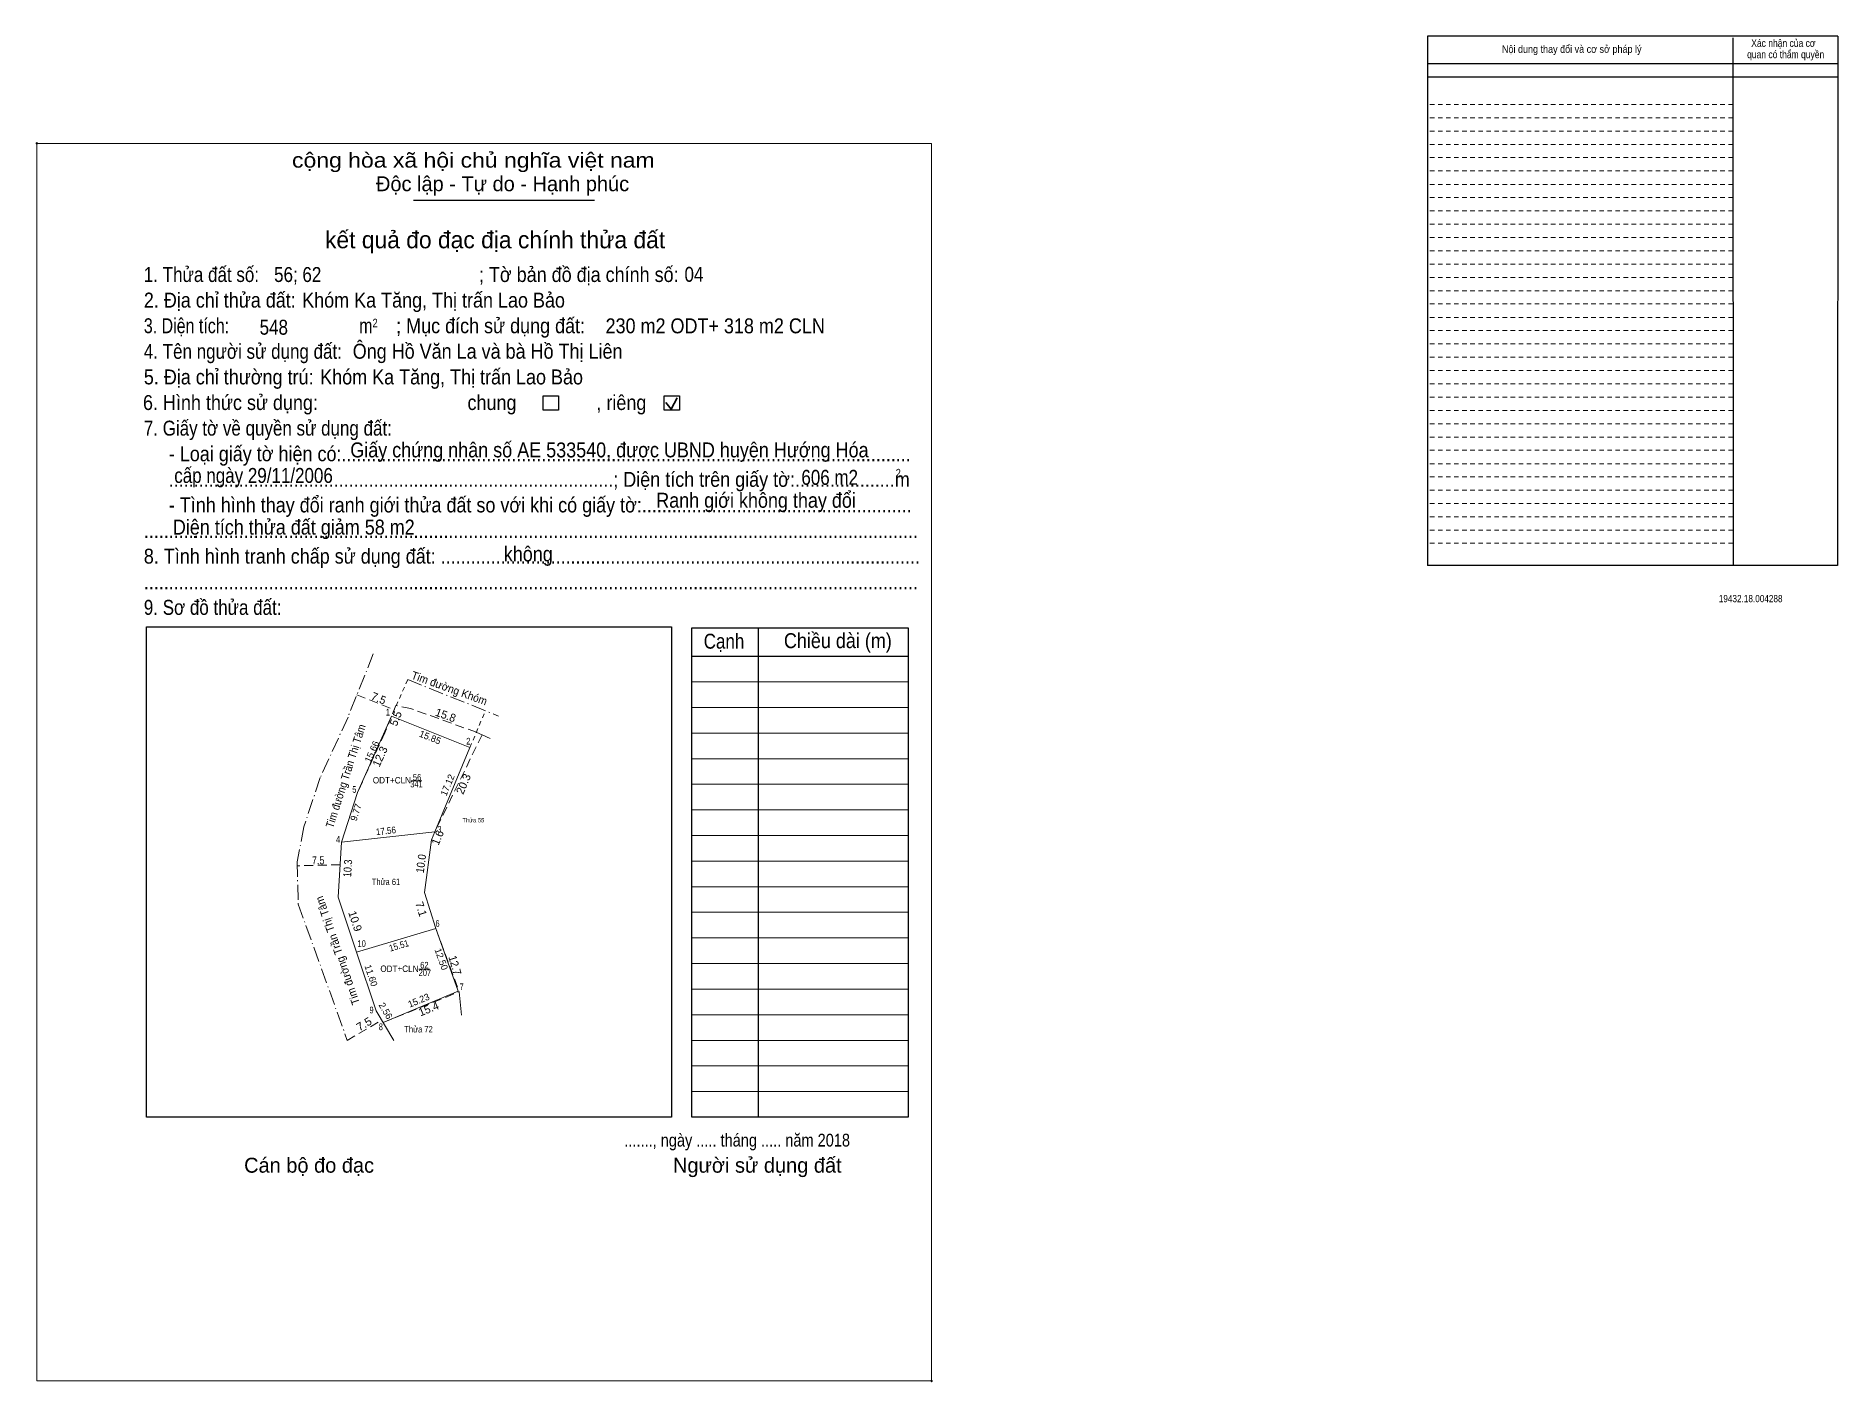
# Model space of a CAD drawing. Header units: metres. Extents: x 536032 to 536790, y 1838932 to 1839192.
# Drawn here: x 536032.2 to 536370, y 1838931.7 to 1839184.2 of the extents above; entities that cross this region are included whole.
import ezdxf
from ezdxf.enums import TextEntityAlignment as Align

# ---------------------------------------------------------------- set-up
doc = ezdxf.new("R2010")
doc.units = ezdxf.units.M
doc.header["$LTSCALE"] = 0.56
doc.header["$PDMODE"] = 32
doc.header["$PDSIZE"] = 0.28
for name, pattern in [('DOT_DASHED', [7.7, 5, -1.2, 0.3, -1.2]), ('MEDIUM_DASHED', [4.5, 3, -1.5]), ('SHORT_DASHED', [2.7, 1.5, -1.2])]:
    doc.linetypes.add(name, pattern=pattern)
for name, color, linetype, lineweight in [('10', 7, 'Continuous', 13), ('15', 7, 'Continuous', 13), ('18', 7, 'Continuous', 25), ('23', 7, 'Continuous', 13), ('28', 7, 'SHORT_DASHED', 13), ('50', 7, 'Continuous', 13), ('6', 7, 'Continuous', 13), ('7', 7, 'Continuous', 13)]:
    doc.layers.add(name, color=color, linetype=linetype, lineweight=lineweight)
doc.layers.add('63', color=7, linetype='Continuous')

msp = doc.modelspace()

# ---------------------------------------------------------------- linework, layer by layer
at = {"layer": '10'}
for p, q in [((536106.91, 1839034.96), (536089.46, 1839033.04)), ((536106.91, 1839034.96), (536106.3, 1839033.51)), ((536092.24, 1839012.45), (536107.11, 1839016.86)), ((536111.52, 1839005), (536111.91, 1839000.62))]:
    msp.add_line(p, q, dxfattribs=at)
msp.add_lwpolyline([(536107.11, 1839016.86), (536104.99, 1839023.59), (536106.3, 1839033.51)], dxfattribs=at)
at = {"layer": '15', "linetype": 'SHORT_DASHED'}
for p, q in [((536101.85, 1839063.51), (536098.8, 1839056.66)), ((536113.51, 1839050.76), (536116.4, 1839057.68))]:
    msp.add_line(p, q, dxfattribs=at)
at = {"layer": '15', "linetype": 'DOT_DASHED'}
msp.add_line((536101.85, 1839063.51), (536118.87, 1839056.69), dxfattribs=at)
at = {"layer": '15', "linetype": 'MEDIUM_DASHED'}
for p, q in [((536092.33, 1839060.67), (536099.29, 1839057.9)), ((536099.6, 1839058.67), (536098.8, 1839056.66)), ((536098.8, 1839056.66), (536097.56, 1839053.54)), ((536097.56, 1839053.54), (536092.43, 1839042.35)), ((536115.79, 1839053.17), (536106.91, 1839034.96)), ((536115.79, 1839053.17), (536114.83, 1839053.61)), ((536089.18, 1839028.82), (536081.15, 1839028.62)), ((536107.11, 1839016.86), (536111.52, 1839005)), ((536097.23, 1838999.25), (536111.52, 1839005)), ((536090.52, 1838995.86), (536096.96, 1838999.7))]:
    msp.add_line(p, q, dxfattribs=at)
at = {"layer": '15'}
for p, q in [((536098.8, 1839056.66), (536092.43, 1839042.35)), ((536098.8, 1839056.66), (536113.51, 1839050.76)), ((536106.91, 1839034.96), (536113.51, 1839050.76)), ((536102.49, 1839044.52), (536104.52, 1839044.52)), ((536089.46, 1839033.04), (536088.79, 1839022.76)), ((536088.79, 1839022.76), (536092.24, 1839012.45)), ((536107.11, 1839016.86), (536111.3, 1839005.08)), ((536103.91, 1839009.22), (536105.91, 1839009.22)), ((536097.23, 1838999.25), (536111.3, 1839005.08))]:
    msp.add_line(p, q, dxfattribs=at)
at = {"layer": '15', "linetype": 'MEDIUM_DASHED'}
msp.add_lwpolyline([(536114.77, 1839053.64), (536102.38, 1839058.1), (536099.6, 1839058.67)], dxfattribs=at)
at = {"layer": '23'}
msp.add_line((536117.33, 1839052.46), (536115.79, 1839053.17), dxfattribs=at)
at = {"layer": '28', "linetype": 'Continuous', "lineweight": 25}
for p, q in [((536369.98, 1839184.17), (536293.04, 1839184.17)), ((536350.28, 1839183.85), (536350.32, 1839084.88)), ((536369.98, 1839184.17), (536369.89, 1839084.88)), ((536369.98, 1839178.99), (536293.15, 1839178.99)), ((536369.98, 1839178.99), (536293.15, 1839178.99)), ((536369.98, 1839176.49), (536293.15, 1839176.49)), ((536369.89, 1839084.88), (536293.04, 1839084.92))]:
    msp.add_line(p, q, dxfattribs=at)
at = {"layer": '28'}
for p, q in [((536350.28, 1839171.35), (536293.04, 1839171.35)), ((536350.28, 1839168.86), (536293.04, 1839168.86)), ((536350.28, 1839166.36), (536293.04, 1839166.36)), ((536350.28, 1839163.84), (536293.04, 1839163.84)), ((536350.28, 1839161.37), (536293.04, 1839161.37)), ((536350.28, 1839158.87), (536293.04, 1839158.87)), ((536350.28, 1839156.35), (536293.04, 1839156.35)), ((536350.28, 1839153.91), (536293.04, 1839153.91)), ((536350.28, 1839151.39), (536293.04, 1839151.39)), ((536350.28, 1839148.91), (536293.04, 1839148.91)), ((536350.28, 1839146.42), (536293.04, 1839146.42)), ((536350.28, 1839143.89), (536293.04, 1839143.89)), ((536350.28, 1839141.4), (536293.04, 1839141.4)), ((536350.28, 1839138.92), (536293.04, 1839138.92)), ((536350.28, 1839136.43), (536293.04, 1839136.43)), ((536350.28, 1839133.94), (536293.04, 1839133.94)), ((536350.28, 1839131.43), (536293.04, 1839131.43)), ((536350.28, 1839128.96), (536293.04, 1839128.96)), ((536350.28, 1839126.47), (536293.04, 1839126.47)), ((536350.28, 1839123.95), (536293.04, 1839123.95)), ((536350.28, 1839121.47), (536293.04, 1839121.47)), ((536350.28, 1839118.99), (536293.04, 1839118.99)), ((536350.28, 1839116.49), (536293.04, 1839116.49)), ((536350.28, 1839113.98), (536293.04, 1839113.98)), ((536350.28, 1839111.47), (536293.04, 1839111.47)), ((536350.28, 1839108.98), (536293.04, 1839108.98)), ((536350.28, 1839106.51), (536293.04, 1839106.51)), ((536350.28, 1839104), (536293.04, 1839104)), ((536350.28, 1839101.53), (536293.04, 1839101.53)), ((536350.28, 1839099.02), (536293.04, 1839099.02)), ((536350.28, 1839096.55), (536293.04, 1839096.55)), ((536350.28, 1839094.06), (536293.04, 1839094.06)), ((536350.28, 1839091.53), (536293.04, 1839091.53)), ((536350.28, 1839089.08), (536293.04, 1839089.08))]:
    msp.add_line(p, q, dxfattribs=at)
at = {"layer": '28', "linetype": 'Continuous', "lineweight": 25}
msp.add_lwpolyline([(536369.98, 1839184.17), (536293.04, 1839184.17), (536293.04, 1839084.92)], dxfattribs=at)
at = {"layer": '50'}
msp.add_line((536092.43, 1839042.35), (536089.46, 1839033.04), dxfattribs=at)
at = {"layer": '50', "linetype": 'DOT_DASHED'}
msp.add_lwpolyline([(536095.39, 1839068.33), (536090.66, 1839056.49), (536085.46, 1839045.14), (536082.37, 1839035.92), (536081.13, 1839029.36), (536081.32, 1839021.45), (536090.52, 1838995.86)], dxfattribs=at)
at = {"layer": '50'}
msp.add_lwpolyline([(536092.24, 1839012.45), (536095.92, 1839001.45), (536099.24, 1838995.88)], dxfattribs=at)
at = {"layer": '7', "lineweight": 25}
for p, q in [((536102.96, 1839153.41), (536136.88, 1839153.41)), ((536167.52, 1839073.25), (536167.52, 1838981.49)), ((536155.12, 1839067.89), (536195.68, 1839067.89))]:
    msp.add_line(p, q, dxfattribs=at)
at = {"layer": '7', "lineweight": 35}
for p, q in [((536150.27, 1839115.49), (536151.23, 1839114.25)), ((536151.23, 1839114.25), (536152.39, 1839116.33))]:
    msp.add_line(p, q, dxfattribs=at)
at = {"layer": '7'}
for p, q in [((536155.12, 1839063.09), (536195.68, 1839063.09)), ((536155.12, 1839058.29), (536195.68, 1839058.29)), ((536155.12, 1839053.49), (536195.68, 1839053.49)), ((536155.12, 1839048.69), (536195.68, 1839048.69)), ((536155.12, 1839043.89), (536195.68, 1839043.89)), ((536155.12, 1839039.09), (536195.68, 1839039.09)), ((536155.12, 1839034.29), (536195.68, 1839034.29)), ((536155.12, 1839029.49), (536195.68, 1839029.49)), ((536155.12, 1839024.69), (536195.68, 1839024.69)), ((536155.12, 1839019.89), (536195.68, 1839019.89)), ((536155.12, 1839015.09), (536195.68, 1839015.09)), ((536155.12, 1839010.29), (536195.68, 1839010.29)), ((536155.12, 1839005.49), (536195.68, 1839005.49)), ((536155.12, 1839000.69), (536195.68, 1839000.69)), ((536155.12, 1838995.89), (536195.68, 1838995.89)), ((536155.12, 1838991.09), (536195.68, 1838991.09)), ((536155.12, 1838986.29), (536195.68, 1838986.29))]:
    msp.add_line(p, q, dxfattribs=at)
for points in [[(536032.31, 1839164.04), (536032.31, 1839164.05), (536200.05, 1839164.05), (536200.05, 1839164.04)], [(536200.05, 1839164.04), (536200.05, 1838932.05), (536032.31, 1838932.05), (536032.31, 1839164.04)]]:
    msp.add_lwpolyline(points, dxfattribs=at)
at = {"layer": '7', "lineweight": 25}
for points in [[(536127.23, 1839116.73), (536130.11, 1839116.73), (536130.11, 1839114.04), (536127.23, 1839114.04)], [(536149.9, 1839116.73), (536152.78, 1839116.73), (536152.78, 1839114.04), (536149.9, 1839114.04)], [(536052.88, 1839073.41), (536151.28, 1839073.41), (536151.28, 1838981.49), (536052.88, 1838981.49)], [(536155.12, 1839073.25), (536195.68, 1839073.25), (536195.68, 1838981.49), (536155.12, 1838981.49)]]:
    msp.add_lwpolyline(points, close=True, dxfattribs=at)
at = {"layer": '7'}
for p in [(536032.31, 1839164.05), (536200.05, 1838932.05)]:
    msp.add_point(p, dxfattribs=at)

# ---------------------------------------------------------------- texts
at = {"layer": '15'}
for s, rotation, width, p in [('Tim đường Khóm', 340.213, 0.95, (536109.4111, 1839061.2061)), ('Tim đường Trần Thị Tâm', 72.283, 0.9, (536090.9342, 1839045.2168)), ('7.5', 1.427, 0.85, (536085.0813, 1839028.8794)), ('10.3', 86.271, 0.85, (536091.3402, 1839028.0912)), ('10.0', 82.477, 0.9, (536105.084, 1839028.9318)), ('Tim đường Trần Thị Tâm', 109.03, 0.95, (536089.3979, 1839012.9805)), ('12.7', 286.509, 0.95, (536109.9955, 1839009.7531)), ('7.5', 30.787, 1.05, (536094.0461, 1838998.3059))]:
    msp.add_text(s, height=1.5, rotation=rotation, dxfattribs=dict(at, width=width)).set_placement(p, align=Align.CENTER)
for s, rotation, p in [('7.5', 338.298, (536096.1277, 1839059.3297)), ('15.8', 340.209, (536108.7011, 1839056.1447)), ('5.5', 68.314, (536100.2959, 1839055.9579)), ('12.3', 65.355, (536097.3414, 1839048.7823)), ('20.3', 67.18, (536112.9933, 1839043.6641)), ('1.6', 67.184, (536108.1444, 1839033.6092)), ('7.1', 287.485, (536103.6547, 1839020.2753)), ('10.9', 288.502, (536091.293, 1839018.008)), ('15.4', 21.926, (536106.0499, 1839001.0946))]:
    msp.add_text(s, height=1.5, rotation=rotation, dxfattribs=at).set_placement(p, align=Align.CENTER)
for s, height, width, p in [('ODT+CLN', 1.2, 0.95, (536098.885, 1839044.05)), ('341', 1.2, 0.8, (536103.49, 1839043.33)), ('56', 1.2, 0.85, (536103.605, 1839044.6)), ('Thửa 55', 0.8, 0.85, (536114.155, 1839036.76)), ('Thửa 61', 1.2, 0.85, (536097.775, 1839025)), ('62', 1.2, 0.85, (536104.975, 1839009.4)), ('ODT+CLN', 1.2, 0.95, (536100.295, 1839008.72)), ('207', 1.2, 0.85, (536105.065, 1839007.97)), ('Thửa 72', 1.2, 0.85, (536103.875, 1838997.37))]:
    msp.add_text(s, height=height, dxfattribs=dict(at, width=width)).set_placement(p, align=Align.CENTER)
at = {"layer": '18', "width": 0.85}
msp.add_text('19432.18.004288', height=1.35, dxfattribs=at).set_placement((536353.615, 1839078.03), align=Align.CENTER)
at = {"layer": '28'}
for s, width, p in [('Xác nhận của cơ', 0.85, (536359.745, 1839182.14)), ('Xác nhận của cơ', 0.85, (536359.745, 1839182.14)), ('Nội dung thay đổi và cơ sở pháp lý', 0.9, (536320.075, 1839181.02)), ('Nội dung thay đổi và cơ sở pháp lý', 0.9, (536320.075, 1839181.02)), (' quan có thẩm quyền', 0.85, (536359.955, 1839180.02)), (' quan có thẩm quyền', 0.85, (536359.955, 1839180.02))]:
    msp.add_text(s, height=1.404, dxfattribs=dict(at, width=width)).set_placement(p, align=Align.CENTER)
at = {"layer": '6', "width": 0.9}
for s, p in [('230 m2 ODT+ 318 m2 CLN', (536138.94, 1839128.44)), ('Ông Hồ Văn La và bà Hồ Thị Liên', (536091.54, 1839123.68))]:
    msp.add_text(s, height=2.8, dxfattribs=at).set_placement(p)
at = {"layer": '63'}
for s, width, p in [(' 1', 0.75, (536098.52, 1839056.79)), (' 2', 0.85, (536113.61, 1839051.35)), (' 5', 0.8, (536092.23, 1839042.3)), (' 3', 0.8, (536108.18, 1839034.83)), (' 4', 0.85, (536089.19, 1839032.94)), ('6', 0.8, (536107.82, 1839017.18)), ('10', 0.85, (536094, 1839013.4)), ('7', 0.75, (536112.34, 1839005.3)), ('9', 0.8, (536095.45, 1839000.96)), ('8', 0.75, (536097.19, 1838997.8))]:
    msp.add_text(s, height=1.25, dxfattribs=dict(at, width=width)).set_placement(p, align=Align.RIGHT)
for s, rotation, p in [('15.66', 66.004, (536095.7184, 1839049.7558)), ('15.85', 338.145, (536105.8173, 1839052.109)), ('17.12', 67.329, (536109.8896, 1839043.5141)), ('9.77', 72.307, (536092.7285, 1839038.4401)), ('12.50', 289.58, (536107.5613, 1839010.9044)), ('11.60', 288.497, (536094.3929, 1839007.8483)), ('15.23', 22.507, (536104.1508, 1839002.7993)), ('2.56', 300.772, (536097.1752, 1839001.1098))]:
    msp.add_text(s, height=1.25, rotation=rotation, dxfattribs=at).set_placement(p, align=Align.CENTER)
at = {"layer": '63', "width": 0.9}
for s, rotation, p in [('17.56', 6.279, (536097.8266, 1839034.5454)), ('15.51', 16.519, (536100.3823, 1839013.0493))]:
    msp.add_text(s, height=1.25, rotation=rotation, dxfattribs=at).set_placement(p, align=Align.CENTER)
at = {"layer": '7'}
for s, height, width, p in [('cộng hòa xã hội chủ nghĩa việt nam', 2.8, 1.15, (536080.16, 1839159.5)), ('1. Thửa đất số:', 2.8, 0.85, (536052.38, 1839138.06)), ('56; 62', 2.8, 0.85, (536076.8, 1839138.06)), ('; Tờ bản đồ địa chính số:', 2.8, 0.9, (536115.2, 1839138.06)), ('04', 2.8, 0.85, (536153.74, 1839138.1)), ('2. Địa chỉ thửa đất:', 2.8, 0.9, (536052.38, 1839133.26)), ('Khóm Ka Tăng, Thị trấn Lao Bảo', 2.8, 0.9, (536082.06, 1839133.26)), ('3. Diện tích:', 2.8, 0.8, (536052.38, 1839128.46)), ('548', 2.8, 0.85, (536074.09, 1839128.18)), ('m', 2.8, 0.8, (536092.74, 1839128.46)), ('2', 1.6, 0.8, (536095.26, 1839129.58)), ('; Mục đích sử dụng đất:', 2.8, 0.9, (536099.68, 1839128.46)), ('4. Tên người sử dụng đất:', 2.8, 0.85, (536052.38, 1839123.66)), ('5. Địa chỉ thường trú:', 2.8, 0.9, (536052.38, 1839118.86)), ('Khóm Ka Tăng, Thị trấn Lao Bảo', 2.8, 0.9, (536085.44, 1839118.86)), ('6. Hình thức sử dụng:', 2.8, 0.9, (536052.22, 1839114.06)), ('chung                , riêng', 2.8, 0.9, (536113.06, 1839114.06)), ('7. Giấy tờ về quyền sử dụng đất:', 2.8, 0.85, (536052.38, 1839109.26)), ('     - Loại giấy tờ hiện có:..................................................................................................................', 2.8, 0.9, (536052.38, 1839104.46)), ('Giấy chứng nhận số AE 533540, được UBND huyện Hướng Hóa ', 2.8, 0.9, (536091.08, 1839105.18)), ('     .........................................................................................; Diện tích trên giấy tờ:....................m', 2.8, 0.9, (536052.38, 1839099.66)), ('cấp ngày 29/11/2006', 2.8, 0.85, (536058.08, 1839100.39)), ('606 m2', 2.8, 0.85, (536175.65, 1839100.04)), ('2', 1.6, 0.8, (536193.34, 1839101.42)), ('Ranh giới không thay đổi', 2.8, 0.9, (536148.44, 1839095.74)), ('     - Tình hình thay đổi ranh giới thửa đất so với khi có giấy tờ:......................................................', 2.8, 0.9, (536052.38, 1839094.86)), ('Diện tích thửa đất giảm 58 m2', 2.8, 0.9, (536057.82, 1839090.71)), ('8. Tình hình tranh chấp sử dụng đất: ................................................................................................', 2.8, 0.9, (536052.38, 1839085.26)), ('...........................................................................................................................................................', 2.8, 0.9, (536052.38, 1839090.06)), ('không', 2.8, 0.9, (536119.86, 1839085.68)), ('9. Sơ đồ thửa đất:', 2.8, 0.85, (536052.38, 1839075.66)), ('...........................................................................................................................................................', 2.8, 0.9, (536052.38, 1839080.46)), ('Cạnh', 2.8, 0.85, (536157.34, 1839069.32)), ('Chiều dài (m)', 2.8, 0.9, (536172.38, 1839069.42)), ('......., ngày ..... tháng ..... năm 2018', 2.4, 0.85, (536142.46, 1838975.98))]:
    msp.add_text(s, height=height, dxfattribs=dict(at, width=width)).set_placement(p)
for s, p in [('Độc lập - Tự do - Hạnh phúc', (536095.9, 1839155.08)), ('Cán bộ đo đạc', (536071.18, 1838971.08)), ('Người sử dụng đất', (536151.58, 1838971.08))]:
    msp.add_text(s, height=2.8, dxfattribs=at).set_placement(p)
for s, height, p in [('kết quả đo đạc địa chính thửa đất', 3.2, (536118.23, 1839144.38)), ('.', 0.8002, (536200.0473, 1838931.66))]:
    msp.add_text(s, height=height, dxfattribs=at).set_placement(p, align=Align.CENTER)

doc.saveas('drawing.dxf')
